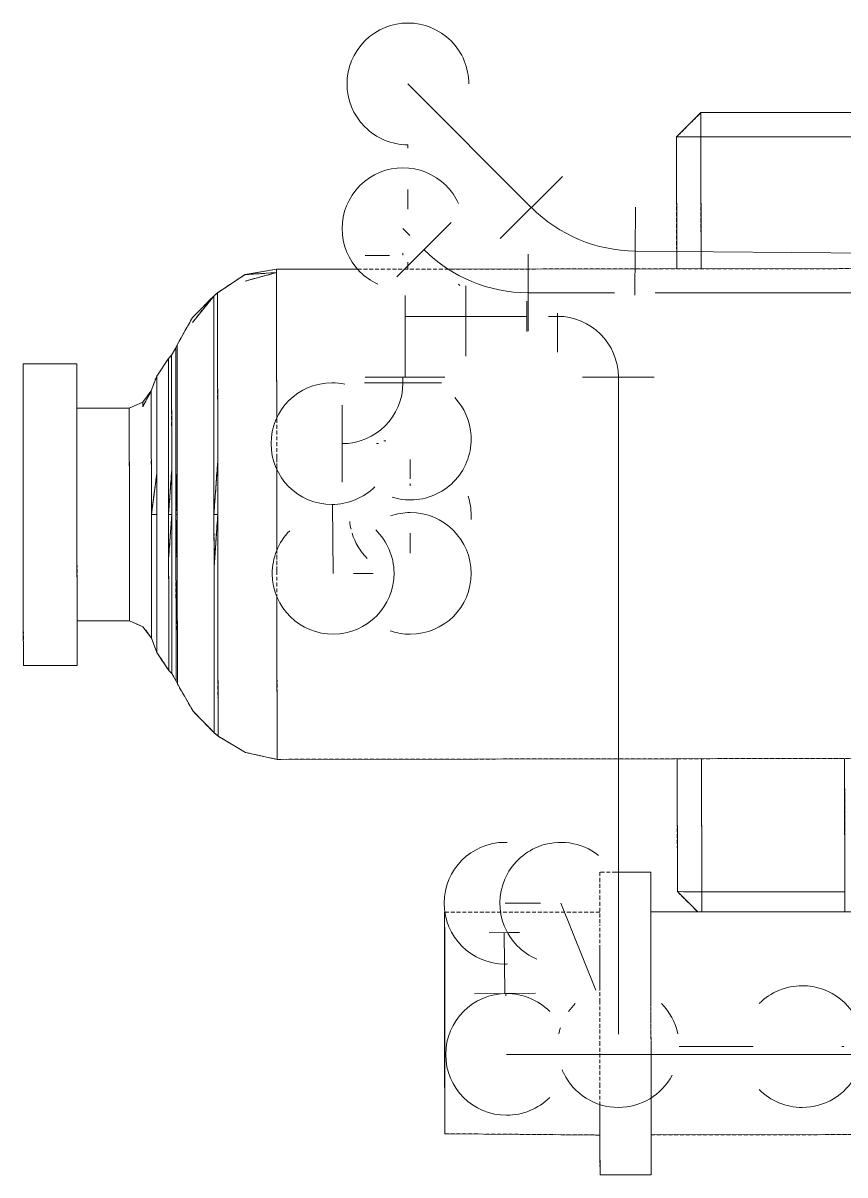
# Model space of a CAD drawing. Header units: centimetres. Extents: x -1906 to 5208, y -261 to 2955.
# Drawn here: x -1313.5 to -1212.3, y 1265.1 to 1407.1 of the extents above; entities that cross this region are included whole.
import ezdxf

# ---------------------------------------------------------------- set-up
doc = ezdxf.new("R2010")
doc.units = ezdxf.units.CM
doc.linetypes.add('Hidden', pattern=[0.714375, 0.47625, -0.238125])
for name, color, linetype, lineweight in [('A-DETL-HDLN', 7, 'Hidden', 18), ('M-EQPM', 7, 'Continuous', 18), ('P-PIPE', 7, 'Continuous', 18)]:
    doc.layers.add(name, color=color, linetype=linetype, lineweight=lineweight)

# ---------------------------------------------------------------- blocks, each defined once
blk = doc.blocks.new('bomba2 - bomba2-V27-N01 - Planta trazado tuberias refrig exist_ - detalle 1')
at = {"layer": 'A-DETL-HDLN'}
for p, q in [((106.68, 80.73), (106.68, 79.97)), ((106.68, 80.73), (106.68, 79.97)), ((106.68, 80.73), (112.98, 80.73)), ((106.68, 79.97), (106.68, 77.77)), ((106.68, 79.97), (106.68, 77.77)), ((112.98, 80.73), (112.98, 79.97)), ((112.98, 80.73), (112.98, 79.97)), ((112.98, 79.97), (112.98, 77.77)), ((112.98, 79.97), (112.98, 77.77)), ((106.68, 77.77), (106.68, 74.29)), ((106.68, 77.77), (106.68, 74.29)), ((112.98, 77.77), (112.98, 74.29)), ((112.98, 77.77), (112.98, 74.29)), ((106.68, 75.81), (-137.41, 75.62)), ((106.68, 75.81), (68.8, 75.78)), ((132.09, 75.62), (112.98, 75.81)), ((112.98, 75.81), (115.94, 75.78)), ((132.09, 75.62), (132.09, 74.15)), ((132.09, 74.15), (132.09, 75.62)), ((132.1, 75.62), (132.1, 74.15)), ((132.1, 75.62), (132.1, 74.15)), ((106.68, 74.29), (106.68, 69.82)), ((106.68, 69.82), (106.68, 74.29)), ((112.98, 74.29), (112.98, 69.82)), ((112.98, 74.29), (112.98, 69.82)), ((132.09, 74.15), (132.08, 71.37)), ((132.08, 71.37), (132.09, 74.15)), ((132.1, 74.15), (132.1, 71.37)), ((132.1, 74.15), (132.1, 71.37)), ((132.08, 71.37), (132.08, 67.59)), ((132.08, 67.59), (132.08, 71.37)), ((132.1, 71.37), (132.11, 67.59)), ((132.1, 71.37), (132.11, 67.59)), ((106.68, 69.82), (106.68, 64.72)), ((106.68, 64.72), (106.68, 69.82)), ((112.98, 69.82), (112.98, 64.72)), ((112.98, 69.82), (112.98, 64.72)), ((132.08, 67.59), (132.08, 63.2)), ((132.08, 63.2), (132.08, 67.59)), ((132.11, 67.59), (132.11, 63.2)), ((132.11, 63.2), (132.11, 67.59)), ((106.68, 64.72), (106.68, 59.41)), ((106.68, 59.41), (106.68, 64.72)), ((112.98, 64.72), (112.98, 59.41)), ((112.98, 64.72), (112.98, 59.41)), ((132.08, 63.2), (132.08, 58.69)), ((132.08, 58.69), (132.08, 63.2)), ((132.11, 63.2), (132.11, 58.69)), ((132.11, 58.69), (132.11, 63.2)), ((106.68, 59.41), (106.68, 54.31)), ((106.68, 54.31), (106.68, 59.41)), ((112.98, 59.41), (112.98, 54.31)), ((112.98, 59.41), (112.98, 54.31)), ((132.08, 58.69), (132.08, 54.55)), ((132.08, 54.55), (132.08, 58.69)), ((132.11, 58.69), (132.11, 54.55)), ((132.11, 54.55), (132.11, 58.69)), ((106.68, 54.31), (106.68, 49.84)), ((106.68, 49.84), (106.68, 54.31)), ((112.98, 54.31), (112.98, 49.84)), ((112.98, 54.31), (112.98, 49.84)), ((132.08, 54.55), (132.08, 51.22)), ((132.08, 51.22), (132.08, 54.55)), ((132.11, 54.55), (132.1, 51.22)), ((132.1, 51.22), (132.11, 54.55)), ((132.08, 51.22), (132.09, 49.06)), ((132.09, 49.06), (132.08, 51.22)), ((132.1, 51.22), (132.1, 49.08)), ((132.1, 49.08), (132.1, 51.22)), ((106.68, 49.84), (106.68, 46.36)), ((106.68, 46.36), (106.68, 49.84)), ((112.98, 46.36), (112.98, 49.84)), ((112.98, 46.36), (112.98, 49.84)), ((-137.41, 48.32), (106.68, 48.32)), ((82.79, 48.32), (82.79, 29.43)), ((82.79, 29.43), (82.79, 48.32)), ((100.41, 45.85), (100.41, 48.32)), ((100.41, 45.85), (100.41, 48.32)), ((103.41, 45.82), (100.91, 48.32)), ((103.41, 45.82), (100.91, 48.32)), ((112.98, 48.32), (132.09, 48.32)), ((132.09, 48.32), (132.1, 49.06)), ((132.09, 48.32), (132.09, 49.06)), ((132.09, 48.32), (132.1, 49.06)), ((132.09, 48.32), (132.09, 49.06)), ((100.41, 45.85), (82.79, 45.85)), ((100.41, 45.85), (82.79, 45.85)), ((100.41, 45.85), (100.41, 29.44)), ((103.41, 45.82), (100.41, 45.85)), ((100.41, 29.44), (100.41, 45.85)), ((100.41, 45.85), (103.41, 45.82)), ((103.41, 29.44), (103.41, 45.82)), ((103.41, 29.44), (103.41, 45.82)), ((106.68, 44.15), (106.68, 46.36)), ((106.68, 44.15), (106.68, 46.36)), ((112.98, 44.15), (112.98, 46.36)), ((112.98, 44.15), (112.98, 46.36)), ((106.68, 43.4), (106.68, 44.15)), ((106.68, 44.15), (106.68, 43.4)), ((112.98, 43.4), (112.98, 44.15)), ((112.98, 43.4), (112.98, 44.15)), ((106.68, 43.4), (112.98, 43.4)), ((106.68, 43.4), (112.98, 43.4)), ((152.7, 29.46), (61.92, 29.42)), ((152.7, 29.05), (152.7, 29.46)), ((152.7, 29.05), (152.7, 29.46)), ((156.58, 28.61), (152.7, 29.46)), ((152.7, 29.46), (153.04, 29.38)), ((152.7, 27.04), (152.7, 29.05)), ((152.7, 27.04), (152.7, 29.05)), ((156.58, 28.61), (159.97, 26.59)), ((152.7, 23.52), (152.7, 27.04)), ((152.7, 23.52), (152.7, 27.04)), ((159.97, 25), (159.97, 26.59)), ((159.97, 25), (159.97, 26.59)), ((160.44, 26.17), (159.97, 26.59)), ((160.44, 26.17), (160.44, 24.61)), ((160.44, 24.61), (160.44, 26.17)), ((163.05, 23.53), (160.44, 26.17)), ((159.97, 21.91), (159.97, 25)), ((159.97, 21.91), (159.97, 25)), ((160.44, 24.61), (160.44, 21.57)), ((160.44, 21.57), (160.44, 24.61)), ((152.7, 18.7), (152.7, 23.52)), ((152.7, 18.7), (152.7, 23.52)), ((162.49, 24.1), (163.05, 23.53)), ((163.05, 23.53), (164.97, 20.15)), ((159.97, 17.51), (159.97, 21.91)), ((159.97, 17.51), (159.97, 21.91)), ((160.44, 21.57), (160.44, 17.24)), ((160.44, 17.24), (160.44, 21.57)), ((164.97, 19.76), (164.97, 20.15)), ((164.97, 19.76), (164.97, 20.15)), ((165.13, 19.79), (164.97, 20.15)), ((152.7, 12.84), (152.7, 18.7)), ((152.7, 12.84), (152.7, 18.7)), ((164.97, 17.85), (164.97, 19.76)), ((164.97, 17.85), (164.97, 19.76)), ((165.13, 19.41), (165.13, 19.79)), ((165.13, 19.41), (165.13, 19.79)), ((165.64, 18.88), (165.13, 19.79)), ((165.13, 19.79), (165.2, 19.66)), ((165.13, 17.53), (165.13, 19.41)), ((165.13, 17.53), (165.13, 19.41)), ((165.64, 17.29), (165.64, 18.88)), ((165.64, 17.29), (165.64, 18.88)), ((166.03, 18.48), (165.64, 18.88)), ((166.03, 18.48), (166.03, 16.93)), ((166.03, 16.93), (166.03, 18.48)), ((167.48, 16.29), (166.03, 18.48)), ((159.97, 12.05), (159.97, 17.51)), ((159.97, 12.05), (159.97, 17.51)), ((160.44, 17.24), (160.44, 11.86)), ((160.44, 11.86), (160.44, 17.24)), ((164.97, 14.56), (164.97, 17.85)), ((164.97, 14.56), (164.97, 17.85)), ((165.13, 14.3), (165.13, 17.53)), ((165.13, 14.3), (165.13, 17.53)), ((165.64, 14.24), (165.64, 17.29)), ((165.64, 14.24), (165.64, 17.29)), ((166.76, 17.38), (167.48, 16.29)), ((177.32, 16.34), (177.32, 17.85)), ((177.32, 16.34), (177.32, 17.85)), ((183.94, 17.85), (177.32, 17.85)), ((183.94, 16.34), (183.94, 17.85)), ((183.94, 16.34), (183.94, 17.85)), ((166.03, 16.93), (166.03, 13.94)), ((166.03, 13.94), (166.03, 16.93)), ((167.48, 16.29), (167.48, 15.16)), ((167.48, 16.29), (167.48, 15.16)), ((168.15, 14.49), (167.48, 16.29)), ((177.32, 13.45), (177.32, 16.34)), ((177.32, 13.45), (177.32, 16.34)), ((183.94, 13.45), (183.94, 16.34)), ((183.94, 13.45), (183.94, 16.34)), ((164.97, 10.14), (164.97, 14.56)), ((164.97, 10.14), (164.97, 14.56)), ((165.13, 9.95), (165.13, 14.3)), ((165.13, 9.95), (165.13, 14.3)), ((165.64, 9.98), (165.64, 14.24)), ((165.64, 9.98), (165.64, 14.24)), ((167.48, 15.16), (167.48, 12.61)), ((167.48, 15.16), (167.48, 12.61)), ((168.15, 13.74), (168.15, 14.49)), ((168.15, 14.49), (168.15, 13.74)), ((168.15, 14.49), (169.2, 13.1)), ((152.7, 6.24), (152.7, 12.84)), ((152.7, 6.24), (152.7, 12.84)), ((166.03, 13.94), (166.03, 9.76)), ((166.03, 9.76), (166.03, 13.94)), ((168.15, 11.58), (168.15, 13.74)), ((168.15, 13.74), (168.15, 11.58)), ((169.2, 13.1), (169.47, 12.99)), ((169.2, 13.1), (170.86, 12.37)), ((177.32, 9.41), (177.32, 13.45)), ((177.32, 9.41), (177.32, 13.45)), ((183.94, 9.41), (183.94, 13.45)), ((183.94, 9.41), (183.94, 13.45)), ((159.97, 5.85), (159.97, 12.05)), ((159.97, 5.85), (159.97, 12.05)), ((160.44, 11.86), (160.44, 5.75)), ((160.44, 5.75), (160.44, 11.86)), ((167.48, 12.61), (167.48, 8.88)), ((167.48, 12.61), (167.48, 8.88)), ((168.15, 11.58), (168.15, 8.21)), ((168.15, 11.58), (168.15, 8.21)), ((170.86, 10.79), (170.86, 12.37)), ((170.86, 10.79), (170.86, 12.37)), ((170.86, 12.37), (177.32, 12.37)), ((164.97, 4.91), (164.97, 10.14)), ((164.97, 4.91), (164.97, 10.14)), ((165.13, 4.81), (165.13, 9.95)), ((165.13, 4.81), (165.13, 9.95)), ((165.64, 4.84), (165.64, 9.98)), ((165.64, 4.84), (165.64, 9.98)), ((170.86, 7.82), (170.86, 10.79)), ((170.86, 7.82), (170.86, 10.79)), ((166.03, 4.73), (166.03, 9.76)), ((166.03, 4.73), (166.03, 9.76)), ((167.48, 4.29), (167.48, 8.88)), ((167.48, 8.88), (167.48, 4.29)), ((177.32, 4.55), (177.32, 9.41)), ((177.32, 4.55), (177.32, 9.41)), ((183.94, 4.55), (183.94, 9.41)), ((183.94, 4.55), (183.94, 9.41)), ((168.15, 3.97), (168.15, 8.21)), ((168.15, 8.21), (168.15, 3.97)), ((170.86, 3.81), (170.86, 7.82)), ((170.86, 3.81), (170.86, 7.82)), ((152.7, 6.24), (152.7, -0.74)), ((152.7, -0.74), (152.7, 6.24)), ((159.97, -0.74), (159.97, 5.85)), ((159.97, 5.85), (159.97, -0.74)), ((159.97, -0.74), (160.44, 5.75)), ((160.44, 5.75), (159.97, -0.74)), ((160.44, -0.74), (160.44, 5.75)), ((160.44, -0.74), (160.44, 5.75)), ((164.97, -0.74), (164.97, 4.91)), ((164.97, -0.74), (164.97, 4.91)), ((164.97, -0.74), (165.13, 4.81)), ((165.13, 4.81), (164.97, -0.74)), ((165.13, 4.81), (165.13, -0.74)), ((165.13, -0.74), (165.13, 4.81)), ((165.64, -0.74), (165.64, 4.84)), ((165.64, 4.84), (165.64, -0.74)), ((165.64, -0.74), (166.03, 4.73)), ((166.03, 4.73), (165.64, -0.74)), ((166.03, 4.73), (166.03, -0.74)), ((166.03, -0.74), (166.03, 4.73)), ((167.48, 4.29), (167.48, -0.74)), ((167.48, -0.74), (167.48, 4.29)), ((177.32, -0.74), (177.32, 4.55)), ((177.32, -0.74), (177.32, 4.55)), ((183.94, -0.74), (183.94, 4.55)), ((183.94, 4.55), (183.94, -0.74)), ((168.15, -0.74), (168.15, 3.97)), ((168.15, -0.74), (168.15, 3.97)), ((170.86, -0.74), (170.86, 3.81)), ((170.86, 3.81), (170.86, -0.74)), ((152.7, -0.74), (152.7, -7.72)), ((152.7, -7.72), (152.7, -0.74)), ((159.97, -7.33), (160.44, -0.74)), ((159.97, -7.33), (159.97, -0.74)), ((159.97, -7.33), (160.44, -0.74)), ((160.44, -0.74), (159.97, -0.74)), ((159.97, -0.74), (160.44, -0.74)), ((159.97, -0.74), (159.97, -7.33)), ((160.44, -7.23), (160.44, -0.74)), ((160.44, -7.23), (160.44, -0.74)), ((164.97, -6.39), (165.13, -0.74)), ((164.97, -6.39), (164.97, -0.74)), ((164.97, -6.39), (165.13, -0.74)), ((165.13, -0.74), (164.97, -0.74)), ((164.97, -0.74), (165.13, -0.74)), ((164.97, -0.74), (164.97, -6.39)), ((165.13, -0.74), (165.13, -6.29)), ((165.13, -6.29), (165.13, -0.74)), ((165.64, -6.32), (166.03, -0.74)), ((165.64, -6.32), (165.64, -0.74)), ((165.64, -6.32), (166.03, -0.74)), ((166.03, -0.74), (165.64, -0.74)), ((165.64, -0.74), (166.03, -0.74)), ((165.64, -0.74), (165.64, -6.32)), ((166.03, -0.74), (166.03, -6.21)), ((166.03, -6.21), (166.03, -0.74)), ((167.48, -0.74), (168.15, -0.74)), ((168.15, -0.74), (167.48, -0.74)), ((168.15, -0.74), (167.48, -5.77)), ((167.48, -0.74), (167.48, -5.77)), ((167.48, -5.77), (168.15, -0.74)), ((167.48, -0.74), (167.48, -5.77)), ((168.15, -5.45), (168.15, -0.74)), ((168.15, -0.74), (168.15, -5.45)), ((170.86, -5.29), (170.86, -0.74)), ((170.86, -0.74), (170.86, -5.29)), ((177.32, -0.74), (177.32, -6.03)), ((177.32, -6.03), (177.32, -0.74)), ((183.94, -6.03), (183.94, -0.74)), ((183.94, -0.74), (183.94, -6.03)), ((168.15, -5.45), (168.15, -9.69)), ((168.15, -5.45), (168.15, -9.69)), ((170.86, -5.29), (170.86, -9.3)), ((170.86, -5.29), (170.86, -9.3)), ((164.97, -6.39), (164.97, -11.62)), ((164.97, -11.62), (164.97, -6.39)), ((165.13, -6.29), (165.13, -11.43)), ((165.13, -11.43), (165.13, -6.29)), ((165.64, -6.32), (165.64, -11.46)), ((165.64, -11.46), (165.64, -6.32)), ((166.03, -6.21), (166.03, -11.24)), ((166.03, -11.24), (166.03, -6.21)), ((167.48, -5.77), (167.48, -10.36)), ((167.48, -5.77), (167.48, -10.36)), ((177.32, -6.03), (177.32, -10.89)), ((177.32, -6.03), (177.32, -10.89)), ((183.94, -6.03), (183.94, -10.89)), ((183.94, -6.03), (183.94, -10.89)), ((152.7, -7.72), (152.7, -14.32)), ((152.7, -7.72), (152.7, -14.32)), ((159.97, -7.33), (159.97, -13.53)), ((159.97, -7.33), (159.97, -13.53)), ((160.44, -7.23), (160.44, -13.34)), ((160.44, -13.34), (160.44, -7.23)), ((168.15, -13.06), (168.15, -9.69)), ((168.15, -9.69), (168.15, -13.06)), ((170.86, -12.27), (170.86, -9.3)), ((170.86, -9.3), (170.86, -12.27)), ((166.03, -11.24), (166.03, -15.42)), ((166.03, -15.42), (166.03, -11.24)), ((167.48, -10.36), (167.48, -14.09)), ((167.48, -10.36), (167.48, -14.09)), ((177.32, -10.89), (177.32, -14.93)), ((177.32, -14.93), (177.32, -10.89)), ((183.94, -10.89), (183.94, -14.93)), ((183.94, -10.89), (183.94, -14.93)), ((164.97, -16.04), (164.97, -11.62)), ((164.97, -16.04), (164.97, -11.62)), ((165.13, -15.78), (165.13, -11.43)), ((165.13, -15.78), (165.13, -11.43)), ((165.64, -15.72), (165.64, -11.46)), ((165.64, -15.72), (165.64, -11.46)), ((170.86, -13.85), (170.86, -12.27)), ((170.86, -13.85), (170.86, -12.27)), ((159.97, -18.99), (159.97, -13.53)), ((159.97, -13.53), (159.97, -18.99)), ((160.44, -13.34), (160.44, -18.72)), ((160.44, -18.72), (160.44, -13.34)), ((167.48, -14.09), (167.48, -16.64)), ((167.48, -14.09), (167.48, -16.64)), ((168.15, -13.06), (168.15, -15.22)), ((168.15, -13.06), (168.15, -15.22)), ((168.15, -15.97), (169.2, -14.02)), ((169.2, -14.02), (168.15, -15.97)), ((169.2, -14.58), (170.86, -13.85)), ((170.86, -13.85), (169.2, -14.58)), ((169.2, -14.58), (169.2, -14.02)), ((169.2, -14.02), (169.2, -14.58)), ((170.86, -13.85), (177.32, -13.85)), ((152.7, -14.32), (152.7, -20.18)), ((152.7, -20.18), (152.7, -14.32)), ((166.03, -15.42), (166.03, -18.41)), ((166.03, -18.41), (166.03, -15.42)), ((168.15, -15.97), (169.2, -14.58)), ((168.15, -15.22), (168.15, -15.97)), ((168.15, -15.22), (168.15, -15.97)), ((177.32, -14.93), (177.32, -17.82)), ((177.32, -17.82), (177.32, -14.93)), ((183.94, -14.93), (183.94, -17.82)), ((183.94, -14.93), (183.94, -17.82)), ((164.97, -19.33), (164.97, -16.04)), ((164.97, -19.33), (164.97, -16.04)), ((165.13, -19.01), (165.13, -15.8)), ((165.13, -19.01), (165.13, -15.8)), ((165.64, -18.77), (165.64, -15.72)), ((165.64, -18.77), (165.64, -15.72)), ((167.48, -17.77), (168.15, -15.97)), ((167.48, -16.64), (167.48, -17.77)), ((167.48, -16.64), (167.48, -17.77)), ((166.03, -19.96), (167.48, -17.77)), ((166.03, -18.41), (166.03, -19.96)), ((166.03, -19.96), (166.03, -18.41)), ((177.32, -17.82), (177.32, -19.33)), ((177.32, -19.33), (177.32, -17.82)), ((183.94, -17.82), (183.94, -19.33)), ((183.94, -17.82), (183.94, -19.33)), ((159.97, -23.39), (159.97, -18.99)), ((159.97, -18.99), (159.97, -23.39)), ((160.44, -18.72), (160.44, -23.05)), ((160.44, -23.05), (160.44, -18.72)), ((164.97, -21.24), (164.97, -19.33)), ((164.97, -21.24), (164.97, -19.33)), ((165.13, -20.89), (165.13, -19.01)), ((165.13, -20.89), (165.13, -19.01)), ((165.64, -20.36), (165.64, -18.77)), ((165.64, -20.36), (165.64, -18.77)), ((177.32, -19.33), (183.94, -19.33)), ((152.7, -20.18), (152.7, -25)), ((152.7, -25), (152.7, -20.18)), ((164.97, -21.63), (164.97, -21.24)), ((164.97, -21.63), (164.97, -21.24)), ((165.13, -21.27), (164.97, -21.63)), ((165.13, -21.27), (165.64, -20.36)), ((165.64, -20.36), (165.13, -21.27)), ((165.13, -21.27), (165.13, -20.89)), ((165.13, -21.27), (165.13, -20.89)), ((166.03, -19.96), (165.64, -20.36)), ((163.05, -25.01), (164.97, -21.63)), ((159.97, -26.48), (159.97, -23.39)), ((159.97, -23.39), (159.97, -26.48)), ((160.44, -23.05), (160.44, -26.09)), ((160.44, -26.09), (160.44, -23.05)), ((152.7, -28.52), (152.7, -25)), ((152.7, -28.52), (152.7, -25)), ((163.05, -24.41), (160.44, -27.65)), ((163.05, -24.41), (160.44, -27.65)), ((160.44, -27.65), (163.05, -25.01)), ((163.05, -25.01), (160.44, -27.65)), ((159.97, -28.06), (159.97, -26.48)), ((159.97, -26.48), (159.97, -28.06)), ((160.44, -26.09), (160.44, -27.65)), ((160.44, -27.65), (160.44, -26.09)), ((156.58, -30.29), (159.97, -28.06)), ((160.44, -27.65), (159.97, -28.06)), ((152.7, -28.52), (152.7, -30.53)), ((152.7, -30.53), (152.7, -28.52)), ((152.7, -30.53), (156.58, -29.49)), ((156.58, -29.49), (152.7, -30.53)), ((152.7, -30.94), (61.92, -30.94)), ((100.41, -30.94), (100.41, -47.2)), ((100.41, -47.2), (100.41, -30.94)), ((103.41, -47.2), (103.41, -30.94)), ((103.41, -47.2), (103.41, -30.94)), ((152.7, -30.94), (156.58, -30.29)), ((152.7, -30.94), (156.58, -30.29)), ((156.58, -30.29), (152.7, -30.53)), ((152.7, -30.53), (156.58, -30.29)), ((152.7, -30.94), (152.7, -30.53)), ((152.7, -30.94), (152.7, -30.53)), ((156.58, -30.29), (157.1, -29.95)), ((100.41, -47.2), (-66.87, -47.2)), ((100.41, -47.2), (-66.87, -47.2)), ((103.41, -47.2), (100.41, -50.2)), ((100.41, -47.2), (100.41, -50.2)), ((100.41, -47.2), (103.41, -47.2)), ((100.41, -50.2), (103.41, -47.2)), ((103.41, -47.2), (100.41, -47.2)), ((100.41, -47.2), (100.41, -50.2)), ((-66.87, -50.2), (100.41, -50.2)), ((100.41, -50.2), (-66.87, -50.2))]:
    blk.add_line(p, q, dxfattribs=at)
at = {"layer": 'M-EQPM'}
for p, q in [((106.68, 80.73), (106.68, 79.97)), ((106.68, 80.73), (106.68, 79.97)), ((106.68, 80.73), (112.98, 80.73)), ((106.68, 79.97), (106.68, 77.77)), ((106.68, 79.97), (106.68, 77.77)), ((112.98, 80.73), (112.98, 79.97)), ((112.98, 80.73), (112.98, 79.97)), ((112.98, 79.97), (112.98, 77.77)), ((112.98, 79.97), (112.98, 77.77)), ((106.68, 77.77), (106.68, 74.29)), ((106.68, 77.77), (106.68, 74.29)), ((112.98, 77.77), (112.98, 74.29)), ((112.98, 77.77), (112.98, 74.29)), ((106.68, 75.81), (-0.63, 75.73)), ((106.68, 75.81), (68.8, 75.78)), ((132.09, 75.62), (112.98, 75.81)), ((112.98, 75.81), (115.94, 75.78)), ((132.09, 75.62), (132.09, 74.15)), ((132.09, 74.15), (132.09, 75.62)), ((132.1, 75.62), (132.1, 74.15)), ((132.1, 75.62), (132.1, 74.15)), ((106.68, 74.29), (106.68, 71.2)), ((106.68, 71.2), (106.68, 74.29)), ((112.98, 74.29), (112.98, 72.02)), ((112.98, 74.29), (112.98, 72.02)), ((132.09, 74.15), (132.08, 71.37)), ((132.08, 71.37), (132.09, 74.15)), ((132.1, 74.15), (132.1, 71.37)), ((132.1, 74.15), (132.1, 71.37)), ((132.08, 71.37), (132.08, 67.59)), ((132.08, 67.59), (132.08, 71.37)), ((132.1, 71.37), (132.11, 67.59)), ((132.1, 71.37), (132.11, 67.59)), ((132.08, 67.59), (132.08, 63.2)), ((132.08, 63.2), (132.08, 67.59)), ((132.11, 67.59), (132.11, 63.2)), ((132.11, 63.2), (132.11, 67.59)), ((132.08, 63.2), (132.08, 58.69)), ((132.08, 58.69), (132.08, 63.2)), ((132.11, 63.2), (132.11, 58.69)), ((132.11, 58.69), (132.11, 63.2)), ((106.68, 58.62), (106.68, 54.31)), ((106.68, 54.31), (106.68, 58.62)), ((132.08, 58.69), (132.08, 54.55)), ((132.08, 54.55), (132.08, 58.69)), ((132.11, 58.69), (132.11, 54.55)), ((132.11, 54.55), (132.11, 58.69)), ((112.98, 57.81), (112.98, 54.31)), ((112.98, 57.81), (112.98, 54.31)), ((106.68, 54.31), (106.68, 49.84)), ((106.68, 49.84), (106.68, 54.31)), ((112.98, 54.31), (112.98, 52.93)), ((112.98, 54.31), (112.98, 52.93)), ((132.08, 54.55), (132.08, 51.22)), ((132.08, 51.22), (132.08, 54.55)), ((132.11, 54.55), (132.1, 51.22)), ((132.1, 51.22), (132.11, 54.55)), ((132.08, 51.22), (132.09, 49.06)), ((132.09, 49.06), (132.08, 51.22)), ((132.1, 51.22), (132.1, 49.08)), ((132.1, 49.08), (132.1, 51.22)), ((106.68, 49.84), (106.68, 46.36)), ((106.68, 46.36), (106.68, 49.84)), ((-0.66, 48.32), (106.68, 48.32)), ((82.79, 48.32), (82.79, 29.43)), ((82.79, 29.43), (82.79, 48.32)), ((100.41, 45.85), (100.41, 48.32)), ((100.41, 45.85), (100.41, 48.32)), ((103.41, 45.82), (100.91, 48.32)), ((103.41, 45.82), (100.91, 48.32)), ((132, 48.32), (132.09, 48.32)), ((132.09, 48.32), (132.1, 49.06)), ((132.09, 48.32), (132.09, 49.06)), ((132.09, 48.32), (132.1, 49.06)), ((132.09, 48.32), (132.09, 49.06)), ((100.41, 45.85), (82.79, 45.85)), ((100.41, 45.85), (82.79, 45.85)), ((100.41, 45.85), (100.41, 29.44)), ((103.41, 45.82), (100.41, 45.85)), ((100.41, 29.44), (100.41, 45.85)), ((100.41, 45.85), (103.41, 45.82)), ((103.41, 29.44), (103.41, 45.82)), ((103.41, 29.44), (103.41, 45.82)), ((106.68, 44.15), (106.68, 46.36)), ((106.68, 44.15), (106.68, 46.36)), ((106.68, 43.4), (106.68, 44.15)), ((106.68, 44.15), (106.68, 43.4)), ((106.68, 43.4), (111.35, 43.4)), ((106.68, 43.4), (111.35, 43.4)), ((152.7, 29.46), (61.92, 29.42)), ((152.7, 29.05), (152.7, 29.46)), ((152.7, 29.05), (152.7, 29.46)), ((156.58, 28.61), (152.7, 29.46)), ((152.7, 29.46), (153.04, 29.38)), ((152.7, 27.04), (152.7, 29.05)), ((152.7, 27.04), (152.7, 29.05)), ((156.58, 28.61), (159.97, 26.59)), ((152.7, 23.52), (152.7, 27.04)), ((152.7, 23.52), (152.7, 27.04)), ((159.97, 25), (159.97, 26.59)), ((159.97, 25), (159.97, 26.59)), ((160.44, 26.17), (159.97, 26.59)), ((160.44, 26.17), (160.44, 24.61)), ((160.44, 24.61), (160.44, 26.17)), ((163.05, 23.53), (160.44, 26.17)), ((159.97, 21.91), (159.97, 25)), ((159.97, 21.91), (159.97, 25)), ((160.44, 24.61), (160.44, 21.57)), ((160.44, 21.57), (160.44, 24.61)), ((152.7, 18.7), (152.7, 23.52)), ((152.7, 18.7), (152.7, 23.52)), ((162.49, 24.1), (163.05, 23.53)), ((163.05, 23.53), (164.97, 20.15)), ((159.97, 17.51), (159.97, 21.91)), ((159.97, 17.51), (159.97, 21.91)), ((160.44, 21.57), (160.44, 17.24)), ((160.44, 17.24), (160.44, 21.57)), ((164.97, 19.76), (164.97, 20.15)), ((164.97, 19.76), (164.97, 20.15)), ((165.13, 19.79), (164.97, 20.15)), ((152.7, 12.84), (152.7, 18.7)), ((152.7, 12.84), (152.7, 18.7)), ((164.97, 17.85), (164.97, 19.76)), ((164.97, 17.85), (164.97, 19.76)), ((165.13, 19.41), (165.13, 19.79)), ((165.13, 19.41), (165.13, 19.79)), ((165.64, 18.88), (165.13, 19.79)), ((165.13, 19.79), (165.2, 19.66)), ((165.13, 17.53), (165.13, 19.41)), ((165.13, 17.53), (165.13, 19.41)), ((165.64, 17.29), (165.64, 18.88)), ((165.64, 17.29), (165.64, 18.88)), ((166.03, 18.48), (165.64, 18.88)), ((166.03, 18.48), (166.03, 16.93)), ((166.03, 16.93), (166.03, 18.48)), ((167.48, 16.29), (166.03, 18.48)), ((159.97, 12.05), (159.97, 17.51)), ((159.97, 12.05), (159.97, 17.51)), ((160.44, 17.24), (160.44, 11.86)), ((160.44, 11.86), (160.44, 17.24)), ((164.97, 14.56), (164.97, 17.85)), ((164.97, 14.56), (164.97, 17.85)), ((165.13, 14.3), (165.13, 17.53)), ((165.13, 14.3), (165.13, 17.53)), ((165.64, 14.24), (165.64, 17.29)), ((165.64, 14.24), (165.64, 17.29)), ((166.76, 17.38), (167.48, 16.29)), ((177.32, 16.34), (177.32, 17.85)), ((177.32, 16.34), (177.32, 17.85)), ((183.94, 17.85), (177.32, 17.85)), ((183.94, 16.34), (183.94, 17.85)), ((183.94, 16.34), (183.94, 17.85)), ((166.03, 16.93), (166.03, 13.94)), ((166.03, 13.94), (166.03, 16.93)), ((167.48, 16.29), (167.48, 15.16)), ((167.48, 16.29), (167.48, 15.16)), ((168.15, 14.49), (167.48, 16.29)), ((177.32, 13.45), (177.32, 16.34)), ((177.32, 13.45), (177.32, 16.34)), ((183.94, 13.45), (183.94, 16.34)), ((183.94, 13.45), (183.94, 16.34)), ((164.97, 10.14), (164.97, 14.56)), ((164.97, 10.14), (164.97, 14.56)), ((165.13, 9.95), (165.13, 14.3)), ((165.13, 9.95), (165.13, 14.3)), ((165.64, 9.98), (165.64, 14.24)), ((165.64, 9.98), (165.64, 14.24)), ((167.48, 15.16), (167.48, 12.61)), ((167.48, 15.16), (167.48, 12.61)), ((168.15, 13.74), (168.15, 14.49)), ((168.15, 14.49), (168.15, 13.74)), ((168.15, 14.49), (169.2, 13.1)), ((152.7, 9.26), (152.7, 12.84)), ((152.7, 9.26), (152.7, 12.84)), ((166.03, 13.94), (166.03, 9.76)), ((166.03, 9.76), (166.03, 13.94)), ((168.15, 11.58), (168.15, 13.74)), ((168.15, 13.74), (168.15, 11.58)), ((169.2, 13.1), (169.47, 12.99)), ((169.2, 13.1), (170.86, 12.37)), ((177.32, 9.41), (177.32, 13.45)), ((177.32, 9.41), (177.32, 13.45)), ((183.94, 9.41), (183.94, 13.45)), ((183.94, 9.41), (183.94, 13.45)), ((159.97, 5.85), (159.97, 12.05)), ((159.97, 5.85), (159.97, 12.05)), ((160.44, 11.86), (160.44, 5.75)), ((160.44, 5.75), (160.44, 11.86)), ((167.48, 12.61), (167.48, 8.88)), ((167.48, 12.61), (167.48, 8.88)), ((168.15, 11.58), (168.15, 8.21)), ((168.15, 11.58), (168.15, 8.21)), ((170.86, 10.79), (170.86, 12.37)), ((170.86, 10.79), (170.86, 12.37)), ((170.86, 12.37), (177.32, 12.37)), ((164.97, 4.91), (164.97, 10.14)), ((164.97, 4.91), (164.97, 10.14)), ((165.13, 4.81), (165.13, 9.95)), ((165.13, 4.81), (165.13, 9.95)), ((165.64, 4.84), (165.64, 9.98)), ((165.64, 4.84), (165.64, 9.98)), ((170.86, 7.82), (170.86, 10.79)), ((170.86, 7.82), (170.86, 10.79)), ((166.03, 4.73), (166.03, 9.76)), ((166.03, 4.73), (166.03, 9.76)), ((167.48, 4.29), (167.48, 8.88)), ((167.48, 8.88), (167.48, 4.29)), ((177.32, 4.55), (177.32, 9.41)), ((177.32, 4.55), (177.32, 9.41)), ((183.94, 4.55), (183.94, 9.41)), ((183.94, 4.55), (183.94, 9.41)), ((168.15, 3.97), (168.15, 8.21)), ((168.15, 8.21), (168.15, 3.97)), ((170.86, 3.81), (170.86, 7.82)), ((170.86, 3.81), (170.86, 7.82)), ((159.97, -0.74), (159.97, 5.85)), ((159.97, 5.85), (159.97, -0.74)), ((159.97, -0.74), (160.44, 5.75)), ((160.44, 5.75), (159.97, -0.74)), ((160.44, -0.74), (160.44, 5.75)), ((160.44, -0.74), (160.44, 5.75)), ((164.97, -0.74), (164.97, 4.91)), ((164.97, -0.74), (164.97, 4.91)), ((164.97, -0.74), (165.13, 4.81)), ((165.13, 4.81), (164.97, -0.74)), ((165.13, 4.81), (165.13, -0.74)), ((165.13, -0.74), (165.13, 4.81)), ((165.64, -0.74), (165.64, 4.84)), ((165.64, 4.84), (165.64, -0.74)), ((165.64, -0.74), (166.03, 4.73)), ((166.03, 4.73), (165.64, -0.74)), ((166.03, 4.73), (166.03, -0.74)), ((166.03, -0.74), (166.03, 4.73)), ((167.48, 4.29), (167.48, -0.74)), ((167.48, -0.74), (167.48, 4.29)), ((177.32, -0.74), (177.32, 4.55)), ((177.32, -0.74), (177.32, 4.55)), ((183.94, -0.74), (183.94, 4.55)), ((183.94, 4.55), (183.94, -0.74)), ((152.7, 3.84), (152.7, -0.74)), ((152.7, -0.74), (152.7, 3.84)), ((168.15, -0.74), (168.15, 3.97)), ((168.15, -0.74), (168.15, 3.97)), ((170.86, -0.74), (170.86, 3.81)), ((170.86, 3.81), (170.86, -0.74)), ((152.7, -0.74), (152.7, -6.43)), ((152.7, -6.43), (152.7, -0.74)), ((159.97, -7.33), (160.44, -0.74)), ((159.97, -7.33), (159.97, -0.74)), ((159.97, -7.33), (160.44, -0.74)), ((160.44, -0.74), (159.97, -0.74)), ((159.97, -0.74), (160.44, -0.74)), ((159.97, -0.74), (159.97, -7.33)), ((160.44, -7.23), (160.44, -0.74)), ((160.44, -7.23), (160.44, -0.74)), ((164.97, -6.39), (165.13, -0.74)), ((164.97, -6.39), (164.97, -0.74)), ((164.97, -6.39), (165.13, -0.74)), ((165.13, -0.74), (164.97, -0.74)), ((164.97, -0.74), (165.13, -0.74)), ((164.97, -0.74), (164.97, -6.39)), ((165.13, -0.74), (165.13, -6.29)), ((165.13, -6.29), (165.13, -0.74)), ((165.64, -6.32), (166.03, -0.74)), ((165.64, -6.32), (165.64, -0.74)), ((165.64, -6.32), (166.03, -0.74)), ((166.03, -0.74), (165.64, -0.74)), ((165.64, -0.74), (166.03, -0.74)), ((165.64, -0.74), (165.64, -6.32)), ((166.03, -0.74), (166.03, -6.21)), ((166.03, -6.21), (166.03, -0.74)), ((167.48, -0.74), (168.15, -0.74)), ((168.15, -0.74), (167.48, -0.74)), ((168.15, -0.74), (167.48, -5.77)), ((167.48, -0.74), (167.48, -5.77)), ((167.48, -5.77), (168.15, -0.74)), ((167.48, -0.74), (167.48, -5.77)), ((168.15, -5.45), (168.15, -0.74)), ((168.15, -0.74), (168.15, -5.45)), ((170.86, -5.29), (170.86, -0.74)), ((170.86, -0.74), (170.86, -5.29)), ((177.32, -0.74), (177.32, -6.03)), ((177.32, -6.03), (177.32, -0.74)), ((183.94, -6.03), (183.94, -0.74)), ((183.94, -0.74), (183.94, -6.03)), ((168.15, -5.45), (168.15, -9.69)), ((168.15, -5.45), (168.15, -9.69)), ((170.86, -5.29), (170.86, -9.3)), ((170.86, -5.29), (170.86, -9.3)), ((164.97, -6.39), (164.97, -11.62)), ((164.97, -11.62), (164.97, -6.39)), ((165.13, -6.29), (165.13, -11.43)), ((165.13, -11.43), (165.13, -6.29)), ((165.64, -6.32), (165.64, -11.46)), ((165.64, -11.46), (165.64, -6.32)), ((166.03, -6.21), (166.03, -11.24)), ((166.03, -11.24), (166.03, -6.21)), ((167.48, -5.77), (167.48, -10.36)), ((167.48, -5.77), (167.48, -10.36)), ((177.32, -6.03), (177.32, -10.89)), ((177.32, -6.03), (177.32, -10.89)), ((183.94, -6.03), (183.94, -10.89)), ((183.94, -6.03), (183.94, -10.89)), ((159.97, -7.33), (159.97, -13.53)), ((159.97, -7.33), (159.97, -13.53)), ((160.44, -7.23), (160.44, -13.34)), ((160.44, -13.34), (160.44, -7.23)), ((168.15, -13.06), (168.15, -9.69)), ((168.15, -9.69), (168.15, -13.06)), ((170.86, -12.27), (170.86, -9.3)), ((170.86, -9.3), (170.86, -12.27)), ((166.03, -11.24), (166.03, -15.42)), ((166.03, -15.42), (166.03, -11.24)), ((167.48, -10.36), (167.48, -14.09)), ((167.48, -10.36), (167.48, -14.09)), ((177.32, -10.89), (177.32, -14.93)), ((177.32, -14.93), (177.32, -10.89)), ((183.94, -10.89), (183.94, -14.93)), ((183.94, -10.89), (183.94, -14.93)), ((152.7, -12.46), (152.7, -14.32)), ((152.7, -12.46), (152.7, -14.32)), ((164.97, -16.04), (164.97, -11.62)), ((164.97, -16.04), (164.97, -11.62)), ((165.13, -15.78), (165.13, -11.43)), ((165.13, -15.78), (165.13, -11.43)), ((165.64, -15.72), (165.64, -11.46)), ((165.64, -15.72), (165.64, -11.46)), ((170.86, -13.85), (170.86, -12.27)), ((170.86, -13.85), (170.86, -12.27)), ((159.97, -18.99), (159.97, -13.53)), ((159.97, -13.53), (159.97, -18.99)), ((160.44, -13.34), (160.44, -18.72)), ((160.44, -18.72), (160.44, -13.34)), ((167.48, -14.09), (167.48, -16.64)), ((167.48, -14.09), (167.48, -16.64)), ((168.15, -13.06), (168.15, -15.22)), ((168.15, -13.06), (168.15, -15.22)), ((168.15, -15.97), (169.2, -14.02)), ((169.2, -14.02), (168.15, -15.97)), ((169.2, -14.58), (170.86, -13.85)), ((170.86, -13.85), (169.2, -14.58)), ((169.2, -14.58), (169.2, -14.02)), ((169.2, -14.02), (169.2, -14.58)), ((170.86, -13.85), (177.32, -13.85)), ((152.7, -14.32), (152.7, -20.18)), ((152.7, -20.18), (152.7, -14.32)), ((166.03, -15.42), (166.03, -18.41)), ((166.03, -18.41), (166.03, -15.42)), ((168.15, -15.97), (169.2, -14.58)), ((168.15, -15.22), (168.15, -15.97)), ((168.15, -15.22), (168.15, -15.97)), ((177.32, -14.93), (177.32, -17.82)), ((177.32, -17.82), (177.32, -14.93)), ((183.94, -14.93), (183.94, -17.82)), ((183.94, -14.93), (183.94, -17.82)), ((164.97, -19.33), (164.97, -16.04)), ((164.97, -19.33), (164.97, -16.04)), ((165.13, -19.01), (165.13, -15.8)), ((165.13, -19.01), (165.13, -15.8)), ((165.64, -18.77), (165.64, -15.72)), ((165.64, -18.77), (165.64, -15.72)), ((167.48, -17.77), (168.15, -15.97)), ((167.48, -16.64), (167.48, -17.77)), ((167.48, -16.64), (167.48, -17.77)), ((166.03, -19.96), (167.48, -17.77)), ((166.03, -18.41), (166.03, -19.96)), ((166.03, -19.96), (166.03, -18.41)), ((177.32, -17.82), (177.32, -19.33)), ((177.32, -19.33), (177.32, -17.82)), ((183.94, -17.82), (183.94, -19.33)), ((183.94, -17.82), (183.94, -19.33)), ((159.97, -23.39), (159.97, -18.99)), ((159.97, -18.99), (159.97, -23.39)), ((160.44, -18.72), (160.44, -23.05)), ((160.44, -23.05), (160.44, -18.72)), ((164.97, -21.24), (164.97, -19.33)), ((164.97, -21.24), (164.97, -19.33)), ((165.13, -20.89), (165.13, -19.01)), ((165.13, -20.89), (165.13, -19.01)), ((165.64, -20.36), (165.64, -18.77)), ((165.64, -20.36), (165.64, -18.77)), ((177.32, -19.33), (183.94, -19.33)), ((152.7, -20.18), (152.7, -25)), ((152.7, -25), (152.7, -20.18)), ((164.97, -21.63), (164.97, -21.24)), ((164.97, -21.63), (164.97, -21.24)), ((165.13, -21.27), (164.97, -21.63)), ((165.13, -21.27), (165.64, -20.36)), ((165.64, -20.36), (165.13, -21.27)), ((165.13, -21.27), (165.13, -20.89)), ((165.13, -21.27), (165.13, -20.89)), ((166.03, -19.96), (165.64, -20.36)), ((163.05, -25.01), (164.97, -21.63)), ((159.97, -26.48), (159.97, -23.39)), ((159.97, -23.39), (159.97, -26.48)), ((160.44, -23.05), (160.44, -26.09)), ((160.44, -26.09), (160.44, -23.05)), ((152.7, -28.52), (152.7, -25)), ((152.7, -28.52), (152.7, -25)), ((163.05, -24.41), (160.44, -27.65)), ((163.05, -24.41), (160.44, -27.65)), ((160.44, -27.65), (163.05, -25.01)), ((163.05, -25.01), (160.44, -27.65)), ((159.97, -28.06), (159.97, -26.48)), ((159.97, -26.48), (159.97, -28.06)), ((160.44, -26.09), (160.44, -27.65)), ((160.44, -27.65), (160.44, -26.09)), ((156.58, -30.29), (159.97, -28.06)), ((160.44, -27.65), (159.97, -28.06)), ((152.7, -28.52), (152.7, -30.53)), ((152.7, -30.53), (152.7, -28.52)), ((152.7, -30.53), (156.58, -29.49)), ((156.58, -29.49), (152.7, -30.53)), ((131.58, -30.94), (61.92, -30.94)), ((100.41, -30.94), (100.41, -47.2)), ((100.41, -47.2), (100.41, -30.94)), ((103.41, -47.2), (103.41, -30.94)), ((103.41, -47.2), (103.41, -30.94)), ((152.7, -30.94), (142.66, -30.94)), ((152.7, -30.94), (156.58, -30.29)), ((152.7, -30.94), (156.58, -30.29)), ((156.58, -30.29), (152.7, -30.53)), ((152.7, -30.53), (156.58, -30.29)), ((152.7, -30.94), (152.7, -30.53)), ((152.7, -30.94), (152.7, -30.53)), ((156.58, -30.29), (157.1, -29.95)), ((100.41, -47.2), (-0.77, -47.2)), ((100.41, -47.2), (-0.77, -47.2)), ((103.41, -47.2), (100.41, -50.2)), ((100.41, -47.2), (100.41, -50.2)), ((100.41, -47.2), (103.41, -47.2)), ((100.41, -50.2), (103.41, -47.2)), ((103.41, -47.2), (100.41, -47.2)), ((100.41, -47.2), (100.41, -50.2)), ((-0.77, -50.2), (100.41, -50.2)), ((100.41, -50.2), (-0.77, -50.2))]:
    blk.add_line(p, q, dxfattribs=at)
blk = doc.blocks.new('Cobre - Codo - CO - Codo-1451879-N01 - Planta trazado tuberias refrig exist_ - detalle 1')
at = {"layer": 'A-DETL-HDLN', "color": 6, "linetype": 'Continuous', "true_color": 0xff00ff}
blk.add_line((-1254.16, 1298.64), (-1251.78, 1298.64), dxfattribs=at)

msp = doc.modelspace()

# ---------------------------------------------------------------- linework, layer by layer
at = {"layer": 'A-DETL-HDLN', "color": 6, "linetype": 'Continuous', "true_color": 0xff00ff}
for p, q in [((-1266.12, 1384.16), (-1266.12, 1386.61)), ((-1266.73, 1378.76), (-1266.73, 1378.51)), ((-1271.37, 1378.47), (-1268.38, 1378.47)), ((-1266.12, 1377.19), (-1266.12, 1377.64)), ((-1266.12, 1376.75), (-1266.12, 1377.18)), ((-1268.84, 1355.64), (-1269.09, 1355.63)), ((-1265.83, 1350.93), (-1265.83, 1353.33)), ((-1265.83, 1350.1), (-1265.83, 1350.35)), ((-1265.83, 1341.79), (-1265.83, 1344.24)), ((-1270.39, 1339.29), (-1272.84, 1339.29)), ((-1252.23, 1298.64), (-1249.78, 1298.64)), ((-1253.71, 1295.01), (-1256.12, 1294.98)), ((-1254.21, 1291.15), (-1254.25, 1295)), ((-1252.37, 1295.02), (-1253.7, 1295.01)), ((-1254.04, 1287.22), (-1254.04, 1287.47)), ((-1212.43, 1280.97), (-1212.68, 1280.97))]:
    msp.add_line(p, q, dxfattribs=at)
for centre, start, end in [((-1265.83, 1346.44), 185.9056, 193.2521), ((-1265.83, 1346.44), 197.06, 225), ((-1240.2, 1280.97), 162.354, 167.9452), ((-1240.2, 1280.97), 202.5, 206.0545)]:
    msp.add_arc(centre, 7.5, start, end, dxfattribs=at)
at = {"layer": 'P-PIPE', "color": 6, "true_color": 0xff00ff}
for p, q in [((-1266.12, 1399.62), (-1250.92, 1384.39)), ((-1266.12, 1391.71), (-1266.12, 1392.12)), ((-1247.1, 1388.21), (-1254.75, 1380.57)), ((-1238.08, 1384.42), (-1238.18, 1373.6)), ((-1260.78, 1382.53), (-1267.48, 1375.83)), ((-1266.73, 1381.78), (-1265.9, 1380.95)), ((-1251.32, 1378.62), (-1251.32, 1369.14)), ((-1238.13, 1379.01), (-1131.35, 1378.01)), ((-1259.71, 1374.76), (-1259.89, 1374.94)), ((-1258.98, 1374.72), (-1258.98, 1367.22)), ((-1266.48, 1373.55), (-1266.48, 1363.47)), ((-1258.98, 1373.02), (-1258.98, 1366.07)), ((-1251.32, 1373.88), (-1240.67, 1373.88)), ((-1235.67, 1373.88), (-1131.35, 1373.88)), ((-1251.48, 1372.84), (-1251.48, 1369.09)), ((-1266.48, 1370.97), (-1258.98, 1370.97)), ((-1258.98, 1370.97), (-1251.48, 1370.97)), ((-1248.82, 1370.97), (-1247.7, 1370.97)), ((-1247.7, 1366.56), (-1247.7, 1371.38)), ((-1271.37, 1363.47), (-1261.58, 1363.47)), ((-1266.73, 1362.78), (-1266.73, 1363.47)), ((-1244.6, 1363.47), (-1235.8, 1363.47)), ((-1240.2, 1363.47), (-1240.2, 1282.5)), ((-1271.46, 1362.78), (-1261.99, 1362.78)), ((-1274.23, 1360.02), (-1274.23, 1350.55)), ((-1269.75, 1355.28), (-1270, 1355.28)), ((-1275.33, 1339.29), (-1275.41, 1347.78)), ((-1247.29, 1298.64), (-1242.99, 1287.93)), ((-1254.17, 1287.5), (-1254.21, 1291.15)), ((-1254.04, 1287.5), (-1257.92, 1287.46)), ((-1250.42, 1287.54), (-1254.04, 1287.5)), ((-1232.7, 1280.97), (-1223.61, 1280.97)), ((-1226.2, 1280.97), (-1225.05, 1280.97)), ((-1253.96, 1280), (-1246.46, 1280)), ((-1246.46, 1280), (-1039.14, 1280))]:
    msp.add_line(p, q, dxfattribs=at)
for centre, radius, start, end in [((-1266.12, 1399.62), 7.5, 44.9324, 134.9324), ((-1266.12, 1399.62), 7.5, 134.9324, 224.9324), ((-1266.12, 1399.62), 7.5, 359.9324, 44.9324), ((-1266.12, 1399.62), 7.5, 224.9324, 269.9324), ((-1266.73, 1381.78), 7.5, 45, 135), ((-1266.73, 1381.78), 7.5, 135, 225), ((-1266.73, 1381.78), 7.5, 24.4832, 45), ((-1251.32, 1391.99), 18.11, 225, 269.9998), ((-1266.73, 1381.78), 7.5, 225, 245.5168), ((-1247.7, 1363.47), 7.5, 0, 90), ((-1275.48, 1355.28), 7.5, 90, 180), ((-1275.48, 1355.28), 7.5, 77.6428, 90), ((-1265.83, 1355.84), 7.5, 3.1151, 42.9423), ((-1265.83, 1355.84), 7.5, 273.1151, 3.1151), ((-1275.48, 1355.28), 7.5, 180, 270), ((-1275.48, 1355.28), 7.5, 270, 315), ((-1265.83, 1346.44), 7.5, 0, 18.3945), ((-1265.83, 1355.84), 7.5, 252.7883, 273.1151), ((-1265.83, 1339.29), 7.5, 90, 109.1246), ((-1265.83, 1339.29), 7.5, 0, 90), ((-1265.83, 1346.44), 7.5, 356.1449, 0), ((-1275.33, 1339.29), 7.5, 135.5179, 180.5179), ((-1275.33, 1339.29), 7.5, 0.5179, 45.5179), ((-1275.33, 1339.29), 7.5, 180.5179, 270.5179), ((-1275.33, 1339.29), 7.5, 270.5179, 0.5179), ((-1265.83, 1339.29), 7.5, 270, 0), ((-1265.83, 1339.29), 7.5, 250.8701, 270), ((-1254.16, 1298.64), 7.5, 90, 180), ((-1247.29, 1298.64), 7.5, 111.859, 201.859), ((-1254.16, 1298.64), 7.5, 87.9784, 90), ((-1247.29, 1298.64), 7.5, 51.5705, 111.859), ((-1254.16, 1298.64), 7.5, 180, 270), ((-1247.29, 1298.64), 7.5, 201.859, 246.859), ((-1254.16, 1298.64), 7.5, 270, 272.3267), ((-1217.55, 1280.97), 7.5, 90, 135), ((-1217.55, 1280.97), 7.5, 12.053, 90), ((-1253.96, 1280), 7.5, 90, 180), ((-1253.96, 1280), 7.5, 45, 90), ((-1240.2, 1280.97), 7.5, 135, 144.8016), ((-1240.2, 1280.97), 7.5, 12.0541, 45), ((-1240.2, 1280.97), 7.5, 162.0239, 162.3158), ((-1253.96, 1280), 7.5, 180, 270), ((-1240.2, 1280.97), 7.5, 206.0926, 270), ((-1240.2, 1280.97), 7.5, 270, 332.0235), ((-1217.55, 1280.97), 7.5, 270, 332.0222), ((-1217.55, 1280.97), 7.5, 225, 270), ((-1253.96, 1280), 7.5, 270, 315)]:
    msp.add_arc(centre, radius, start, end, dxfattribs=at)
for centre, major_axis, ratio, start_param, end_param in [((-1237.96, 1397.32), (-12.93, 12.96), 0.999816, 1.570796, 2.348214), ((-1274.23, 1362.78), (0, 7.5), 0.999997, 3.141593, 4.712389)]:
    msp.add_ellipse(centre, major_axis=major_axis, ratio=ratio, start_param=start_param, end_param=end_param, dxfattribs=at)

# ---------------------------------------------------------------- block references
at = {"layer": 'A-DETL-HDLN', "rotation": 180.0639881111706}
msp.add_blockref('bomba2 - bomba2-V27-N01 - Planta trazado tuberias refrig exist_ - detalle 1', (-1129.57, 1346), dxfattribs=at)
at = {"layer": 'A-DETL-HDLN', "color": 6, "linetype": 'Continuous', "true_color": 0xff00ff}
msp.add_blockref('Cobre - Codo - CO - Codo-1451879-N01 - Planta trazado tuberias refrig exist_ - detalle 1', (0, 0), dxfattribs=at)

doc.saveas('drawing.dxf')
